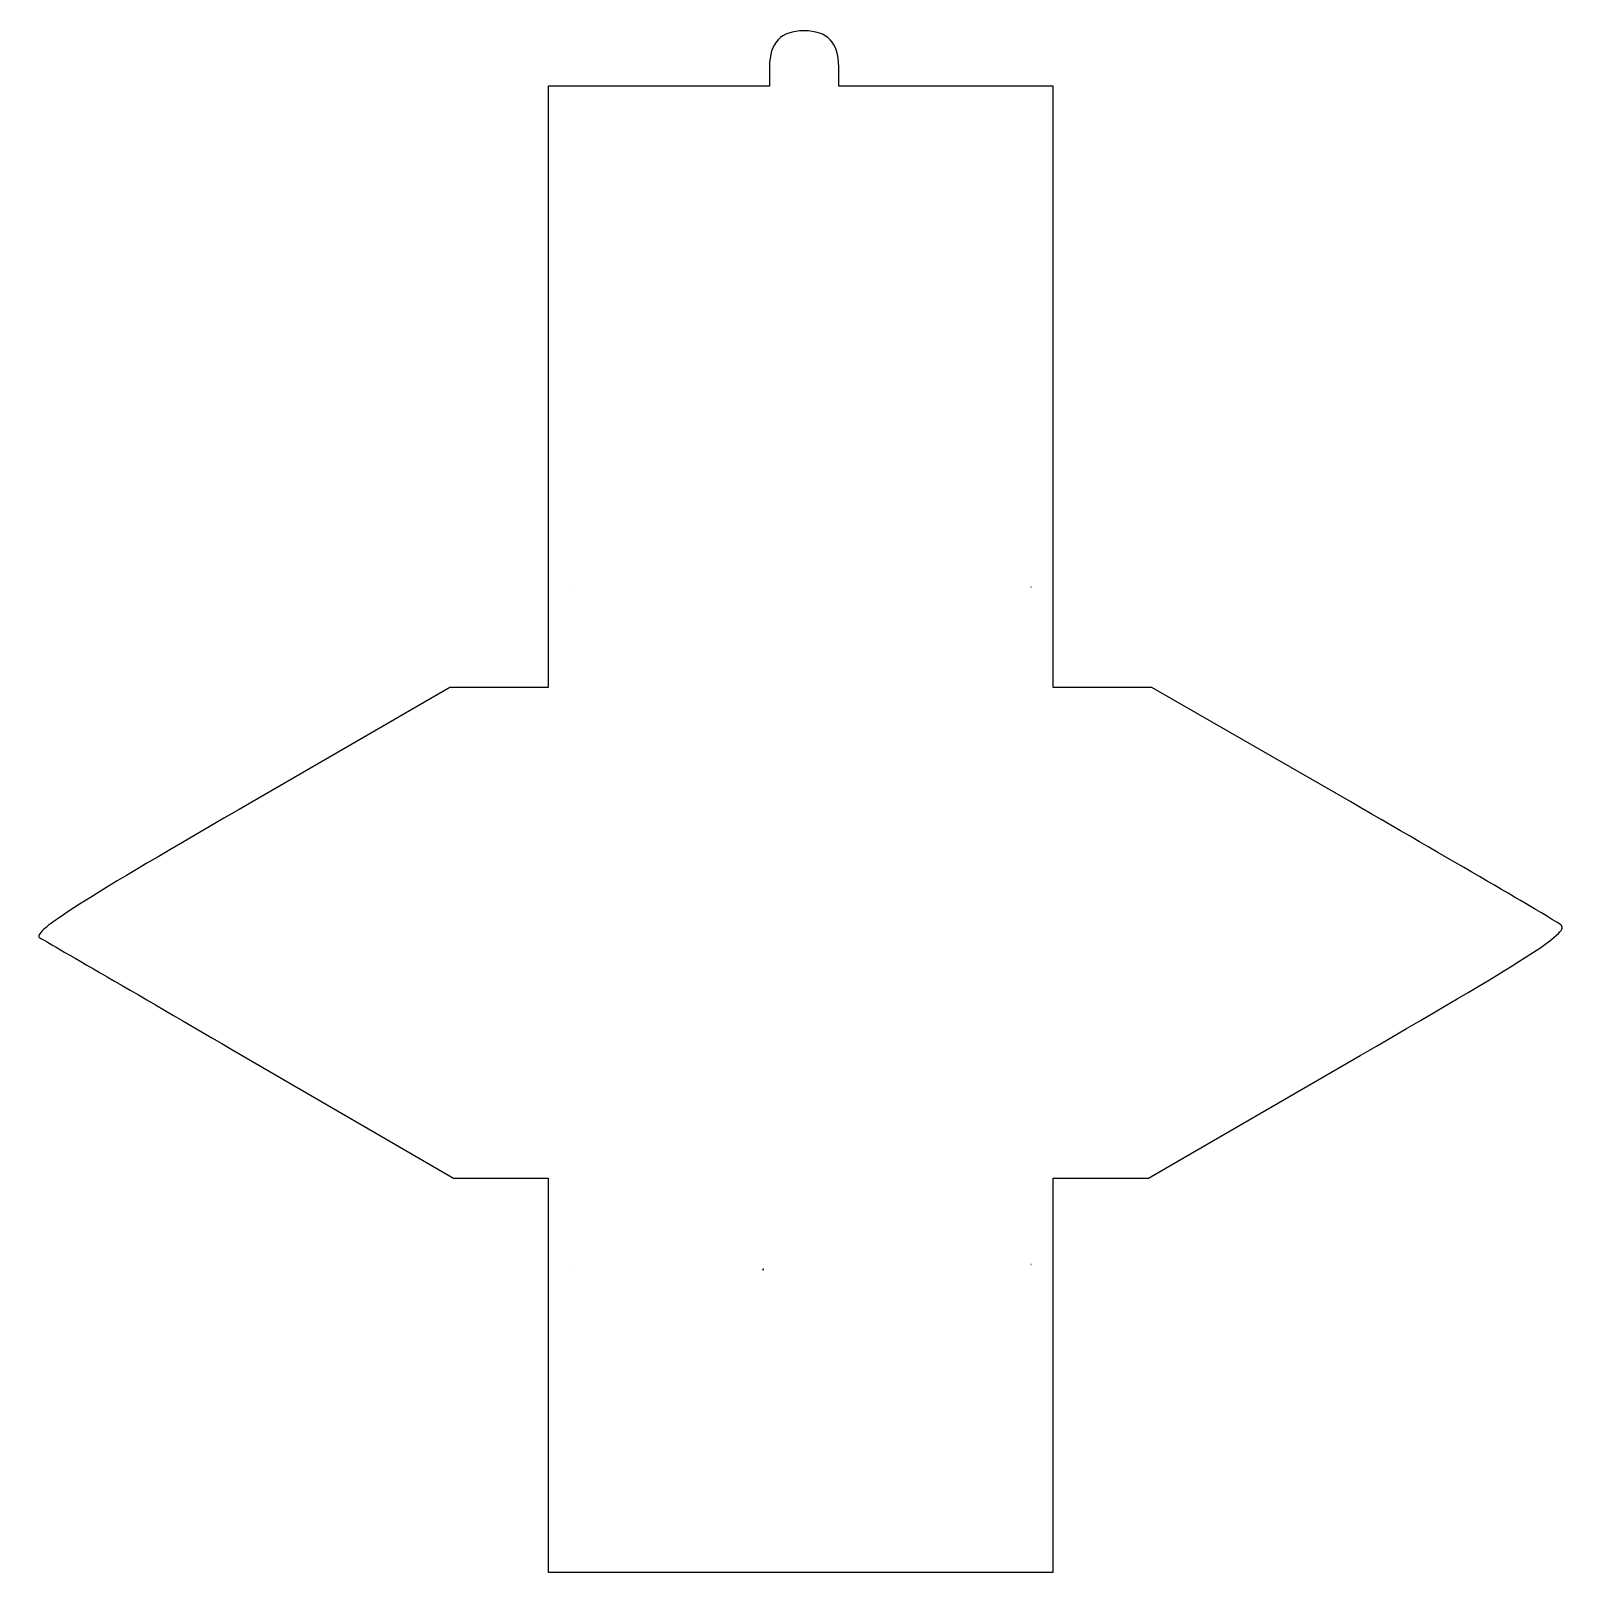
# Model space of a CAD drawing. Header units: centimetres. Extents: x -9.4 to 9.4, y -9.4 to 9.4.
import ezdxf

# ---------------------------------------------------------------- set-up
doc = ezdxf.new("R2010")
doc.units = ezdxf.units.CM
doc.header["$MEASUREMENT"] = 0
doc.header["$XCLIPFRAME"] = 0
doc.layers.add('Layer 1', color=7, linetype='Continuous')
picture_1 = doc.add_image_def('image1.jpg', size_in_pixel=(76, 5))
picture_2 = doc.add_image_def('image2.jpg', size_in_pixel=(9, 4))
picture_3 = doc.add_image_def('image3.jpg', size_in_pixel=(9, 4))
picture_4 = doc.add_image_def('image4.jpg', size_in_pixel=(9, 4))
picture_5 = doc.add_image_def('image5.jpg', size_in_pixel=(9, 4))

msp = doc.modelspace()

# ---------------------------------------------------------------- linework, layer by layer
at = {"layer": 'Layer 1'}
msp.add_open_spline([(-3.069, -6.983), (-3.069, -6.983), (-3.069, -4.585), (-3.069, -4.585), (-3.069, -4.585), (-3.069, -4.585), (-3.646, -4.585), (-3.646, -4.585), (-3.646, -4.585), (-3.646, -4.585), (-4.223, -4.585), (-4.223, -4.585), (-4.223, -4.585), (-4.223, -4.585), (-6.669, -3.163), (-6.669, -3.163), (-6.669, -3.163), (-8.014, -2.38), (-9.177, -1.705), (-9.255, -1.661), (-9.255, -1.661), (-9.366, -1.599), (-8.857, -1.27), (-6.832, -0.097), (-6.832, -0.097), (-6.832, -0.097), (-4.268, 1.388), (-4.268, 1.388), (-4.268, 1.388), (-4.268, 1.388), (-3.668, 1.388), (-3.668, 1.388), (-3.668, 1.388), (-3.668, 1.388), (-3.069, 1.388), (-3.069, 1.388), (-3.069, 1.388), (-3.069, 1.388), (-3.069, 5.048), (-3.069, 5.048), (-3.069, 5.048), (-3.069, 5.048), (-3.069, 8.708), (-3.069, 8.708), (-3.069, 8.708), (-3.069, 8.708), (-1.723, 8.708), (-1.723, 8.708), (-1.723, 8.708), (-1.723, 8.708), (-0.377, 8.708), (-0.377, 8.708), (-0.377, 8.708), (-0.377, 8.708), (-0.377, 8.943), (-0.377, 8.943), (-0.377, 8.943), (-0.377, 9.237), (-0.239, 9.381), (0.044, 9.381), (0.044, 9.381), (0.327, 9.381), (0.465, 9.237), (0.465, 8.943), (0.465, 8.943), (0.465, 8.943), (0.465, 8.708), (0.465, 8.708), (0.465, 8.708), (0.465, 8.708), (1.769, 8.708), (1.769, 8.708), (1.769, 8.708), (1.769, 8.708), (3.073, 8.708), (3.073, 8.708), (3.073, 8.708), (3.073, 8.708), (3.073, 5.048), (3.073, 5.048), (3.073, 5.048), (3.073, 5.048), (3.073, 1.388), (3.073, 1.388), (3.073, 1.388), (3.073, 1.388), (3.675, 1.388), (3.675, 1.388), (3.675, 1.388), (3.675, 1.388), (4.277, 1.388), (4.277, 1.388), (4.277, 1.388), (4.277, 1.388), (6.696, -0.006), (6.696, -0.006), (6.696, -0.006), (8.026, -0.773), (9.176, -1.445), (9.251, -1.5), (9.251, -1.5), (9.366, -1.584), (8.982, -1.834), (6.811, -3.092), (6.811, -3.092), (6.811, -3.092), (4.234, -4.585), (4.234, -4.585), (4.234, -4.585), (4.234, -4.585), (3.653, -4.585), (3.653, -4.585), (3.653, -4.585), (3.653, -4.585), (3.073, -4.585), (3.073, -4.585), (3.073, -4.585), (3.073, -4.585), (3.073, -6.983), (3.073, -6.983), (3.073, -6.983), (3.073, -6.983), (3.073, -9.381), (3.073, -9.381), (3.073, -9.381), (3.073, -9.381), (0.002, -9.381), (0.002, -9.381), (0.002, -9.381), (0.002, -9.381), (-3.069, -9.381), (-3.069, -9.381), (-3.069, -9.381), (-3.069, -9.381), (-3.069, -6.983), (-3.069, -6.983)], degree=3, knots=[0, 0, 0, 0, 0.028571, 0.028571, 0.028571, 0.028571, 0.057143, 0.057143, 0.057143, 0.057143, 0.085714, 0.085714, 0.085714, 0.085714, 0.114286, 0.114286, 0.114286, 0.114286, 0.142857, 0.142857, 0.142857, 0.142857, 0.171429, 0.171429, 0.171429, 0.171429, 0.2, 0.2, 0.2, 0.2, 0.228571, 0.228571, 0.228571, 0.228571, 0.257143, 0.257143, 0.257143, 0.257143, 0.285714, 0.285714, 0.285714, 0.285714, 0.314286, 0.314286, 0.314286, 0.314286, 0.342857, 0.342857, 0.342857, 0.342857, 0.371429, 0.371429, 0.371429, 0.371429, 0.4, 0.4, 0.4, 0.4, 0.428571, 0.428571, 0.428571, 0.428571, 0.457143, 0.457143, 0.457143, 0.457143, 0.485714, 0.485714, 0.485714, 0.485714, 0.514286, 0.514286, 0.514286, 0.514286, 0.542857, 0.542857, 0.542857, 0.542857, 0.571429, 0.571429, 0.571429, 0.571429, 0.6, 0.6, 0.6, 0.6, 0.628571, 0.628571, 0.628571, 0.628571, 0.657143, 0.657143, 0.657143, 0.657143, 0.685714, 0.685714, 0.685714, 0.685714, 0.714286, 0.714286, 0.714286, 0.714286, 0.742857, 0.742857, 0.742857, 0.742857, 0.771429, 0.771429, 0.771429, 0.771429, 0.8, 0.8, 0.8, 0.8, 0.828571, 0.828571, 0.828571, 0.828571, 0.857143, 0.857143, 0.857143, 0.857143, 0.885714, 0.885714, 0.885714, 0.885714, 0.914286, 0.914286, 0.914286, 0.914286, 0.942857, 0.942857, 0.942857, 0.942857, 1, 1, 1, 1], dxfattribs=at)

# ---------------------------------------------------------------- pictures from other files: only their frames are drawn
image = msp.add_image(picture_5, insert=(-2.745, 2.596), size_in_units=(0.125, 0.0556), dxfattribs=at)
image.set_boundary_path([(-2.75, 2.6), (-2.61, 2.66)])
image.dxf.flags = 3
image = msp.add_image(picture_4, insert=(2.758, 2.596), size_in_units=(0.125, 0.0556), dxfattribs=at)
image.set_boundary_path([(2.76, 2.6), (2.89, 2.66)])
image.dxf.flags = 3
image = msp.add_image(picture_3, insert=(-2.745, -5.765), size_in_units=(0.125, 0.0556), dxfattribs=at)
image.set_boundary_path([(-2.75, -5.77), (-2.61, -5.7)])
image.dxf.flags = 3
image = msp.add_image(picture_1, insert=(-0.462, -5.839), size_in_units=(1.056, 0.0694), dxfattribs=at)
image.set_boundary_path([(-0.46, -5.84), (0.6, -5.76)])
image.dxf.flags = 3
image = msp.add_image(picture_2, insert=(2.758, -5.765), size_in_units=(0.125, 0.0556), dxfattribs=at)
image.set_boundary_path([(2.76, -5.77), (2.89, -5.7)])
image.dxf.flags = 3

doc.saveas('drawing.dxf')
